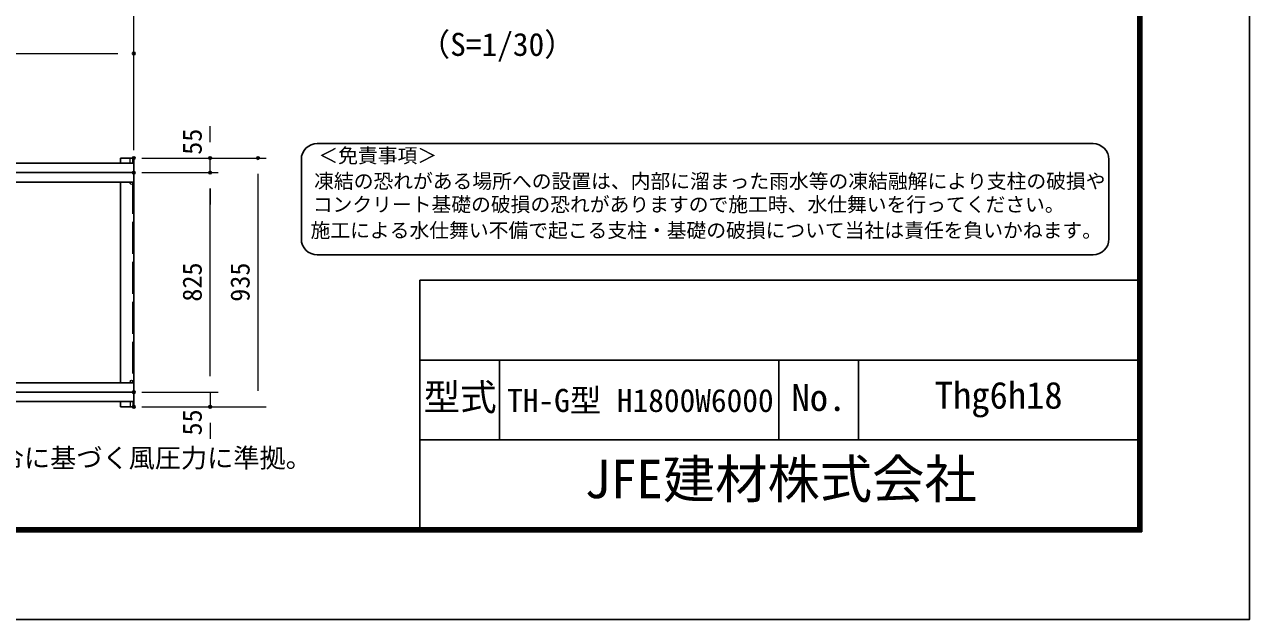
# Model space of a CAD drawing. Units: millimetres, scale not verified. Extents: x -6300 to 6300, y -4455 to 4455.
# Drawn here: x 1693 to 6300, y -4455 to -2219 of the extents above; entities that cross this region are included whole.
import ezdxf
from ezdxf.enums import TextEntityAlignment as Align

# ---------------------------------------------------------------- set-up
doc = ezdxf.new("R2010")
doc.units = ezdxf.units.MM
doc.header["$LTSCALE"] = 20
doc.header["$PDMODE"] = 32
doc.header["$PDSIZE"] = 10
doc.linetypes.add('DASHED', pattern=[7.5, 6, -1.5])
for name, color, linetype, lineweight in [('0-0_D-TTL-TXT', 7, 'Continuous', 25), ('0-1_D-STR1', 1, 'Continuous', 25), ('0-4_D-STR3', 3, 'Continuous', 13), ('0-8_D-STR-DIM', 7, 'Continuous', 13), ('0-C_D-TTL', 7, 'Continuous', 25)]:
    doc.layers.add(name, color=color, linetype=linetype, lineweight=lineweight)
doc.layers.add('0-A_Defpoints', color=8, linetype='Continuous')
doc.styles.add('ＭＳ ゴシック', font='')
doc.styles.get('ＭＳ ゴシック').set_extended_font_data('MS Gothic')

msp = doc.modelspace()

# ---------------------------------------------------------------- linework, layer by layer
at = {"layer": '0-0_D-TTL-TXT', "color": 2}
for p, q in [((5711.81, -2666.49), (2793.98, -2666.49)), ((2734.32, -2726.14), (2734.32, -3024.42)), ((5771.47, -3024.42), (5771.47, -2726.14)), ((2793.98, -3084.08), (5711.81, -3084.08))]:
    msp.add_line(p, q, dxfattribs=at)
for centre, start, end in [((2793.98, -2726.14), 90, 180), ((5711.81, -2726.14), 0, 90), ((2793.98, -3024.42), 180, 270), ((5711.81, -3024.42), 270, 0)]:
    msp.add_arc(centre, 59.66, start, end, dxfattribs=at)
at = {"layer": '0-1_D-STR1'}
for p, q in [((679.21, -2740.11), (2104.21, -2740.11)), ((2054.21, -2720.46), (2054.21, -2740.11)), ((679.21, -2775.46), (2104.21, -2775.46)), ((679.21, -2810.82), (2104.21, -2810.82)), ((2054.21, -2810.82), (2054.21, -3565.11)), ((679.21, -3565.11), (2104.21, -3565.11)), ((679.21, -3600.46), (2104.21, -3600.46)), ((679.21, -3635.82), (2104.21, -3635.82)), ((2054.21, -3635.82), (2054.21, -3655.46)), ((2054.21, -3655.46), (2104.21, -3655.46)), ((2054.21, -3655.46), (2104.21, -3655.46))]:
    msp.add_line(p, q, dxfattribs=at)
at = {"layer": '0-1_D-STR1', "linetype": 'DASHED'}
msp.add_line((2100.21, -2810.82), (2100.21, -3565.11), dxfattribs=at)
at = {"layer": '0-1_D-STR1'}
msp.add_lwpolyline([(2054.21, -2720.46), (2104.21, -2720.46), (2104.21, -3655.46)], dxfattribs=at)
at = {"layer": '0-4_D-STR3'}
for p, q in [((2100.21, -2720.46), (2100.21, -2740.11)), ((2100.21, -2740.11), (2100.21, -2720.46)), ((2091.21, -2815.96), (2091.21, -2810.82)), ((2100.21, -2815.96), (2100.21, -2810.82)), ((2091.21, -3559.96), (2091.21, -3565.11)), ((2100.21, -3559.96), (2100.21, -3565.11)), ((2100.21, -3635.82), (2100.21, -3655.46)), ((2100.21, -3635.82), (2100.21, -3655.46))]:
    msp.add_line(p, q, dxfattribs=at)
for points in [[(2091.21, -2740.11), (2091.21, -2720.46), (2100.21, -2720.46)], [(2091.21, -3635.82), (2091.21, -3655.46), (2100.21, -3655.46)]]:
    msp.add_lwpolyline(points, dxfattribs=at)
for centre in [(2095.71, -2815.96), (2095.71, -3559.96)]:
    msp.add_circle(centre, 4.5, dxfattribs=at)
at = {"layer": '0-8_D-STR-DIM'}
for p, q in [((2104.21, -2690.46), (2104.21, -2117.48)), ((2104.21, -2690.46), (2104.21, -2297.48)), ((-1235.79, -2327.48), (2044.21, -2327.48)), ((2391.56, -2660.46), (2391.56, -2600.46)), ((2134.21, -2720.46), (2421.56, -2720.46)), ((2134.21, -2720.46), (2601.56, -2720.46)), ((2391.56, -2775.46), (2391.56, -2720.46)), ((2134.21, -2775.46), (2421.56, -2775.46)), ((2134.21, -2775.46), (2421.56, -2775.46)), ((2571.56, -3595.46), (2571.56, -2780.46)), ((2391.56, -3540.46), (2391.56, -2835.46)), ((2391.56, -2835.46), (2391.56, -2895.46)), ((2391.56, -3540.46), (2391.56, -3480.46)), ((2134.21, -3600.46), (2421.56, -3600.46)), ((2134.21, -3600.46), (2421.56, -3600.46)), ((2391.56, -3600.46), (2391.56, -3655.46)), ((2134.21, -3655.46), (2601.56, -3655.46)), ((2134.21, -3655.46), (2421.56, -3655.46)), ((2391.56, -3715.46), (2391.56, -3775.46))]:
    msp.add_line(p, q, dxfattribs=at)
at = {"layer": '0-A_Defpoints'}
for p in [(2104.21, -2327.48), (2104.21, -2720.46), (2104.21, -2720.46), (2391.56, -2720.46), (2571.56, -2720.46), (2104.21, -2775.46), (2391.56, -2775.46), (2104.21, -3600.46), (2104.21, -3655.46), (2391.56, -3655.46)]:
    msp.add_point(p, dxfattribs=at)
at = {"layer": '0-C_D-TTL'}
for p, q in [((3180, -3180), (3180, -4110)), ((3180, -3180), (5880, -3180)), ((3180, -3480), (5880, -3480)), ((3480, -3480), (3480, -3780)), ((4530, -3480), (4530, -3780)), ((4830, -3480), (4830, -3780)), ((3180, -3780), (5880, -3780))]:
    msp.add_line(p, q, dxfattribs=at)
at = {"layer": '0-C_D-TTL', "color": 2}
msp.add_lwpolyline([(-6300, 4455), (6300, 4455), (6300, -4455), (-6300, -4455)], close=True, dxfattribs=at)
at = {"layer": '0-C_D-TTL'}
for points in [[(-5895, 4125), (5895, 4125), (5895, -4125), (-5895, -4125)], [(-5891.25, 4121.25), (5891.25, 4121.25), (5891.25, -4121.25), (-5891.25, -4121.25)], [(-5887.5, 4117.5), (5887.5, 4117.5), (5887.5, -4117.5), (-5887.5, -4117.5)], [(-5883.75, 4113.75), (5883.75, 4113.75), (5883.75, -4113.75), (-5883.75, -4113.75)], [(-5880, 4110), (5880, 4110), (5880, -4110), (-5880, -4110)]]:
    msp.add_lwpolyline(points, close=True, dxfattribs=at)

# ---------------------------------------------------------------- texts
at = {"layer": '0-0_D-TTL-TXT', "style": 'ＭＳ ゴシック'}
for s, height, p in [('（S=1/30）', 86.66, (3175.82, -2362.71)), ('＜免責事項＞ \u3000\u3000', 54.55, (2798.4, -2754.99)), ('凍結の恐れがある場所への設置は、内部に溜まった雨水等の凍結融解により支柱の破損や', 54.55, (2782.27, -2851.03)), ('コンクリート基礎の破損の恐れがありますので施工時、水仕舞いを行ってください。', 54.55, (2777.36, -2938.64)), ('施工による水仕舞い不備で起こる支柱・基礎の破損について当社は責任を負いかねます。 ', 54.55, (2769.02, -3035.87)), ('型式', 101, (3193.55, -3699.8)), ('TH-G型 H1800W6000', 86.66, (3507.99, -3700.99)), ('No.', 101, (4577.66, -3701.4)), ('Thg6h18', 101, (5116.22, -3692.87)), ('（設計条件）風荷重：昭和57年改正 建築基準法・同施行令に基づく風圧力に準拠。', 72.14, (-915.91, -3905.4)), ('JFE建材株式会社', 144.3, (3799.04, -4042.43))]:
    msp.add_text(s, height=height, dxfattribs=at).set_placement(p, align=Align.BOTTOM_LEFT)
at = {"layer": '0-8_D-STR-DIM', "style": 'ＭＳ ゴシック'}
for s, p in [('55', (2381.44, -2708.39)), ('825', (2381.44, -3260.3)), ('935', (2561.44, -3260.68)), ('55', (2381.44, -3763.46))]:
    msp.add_text(s, height=72.14, rotation=90, dxfattribs=at).set_placement(p, align=Align.BOTTOM_LEFT)

doc.saveas('drawing.dxf')
